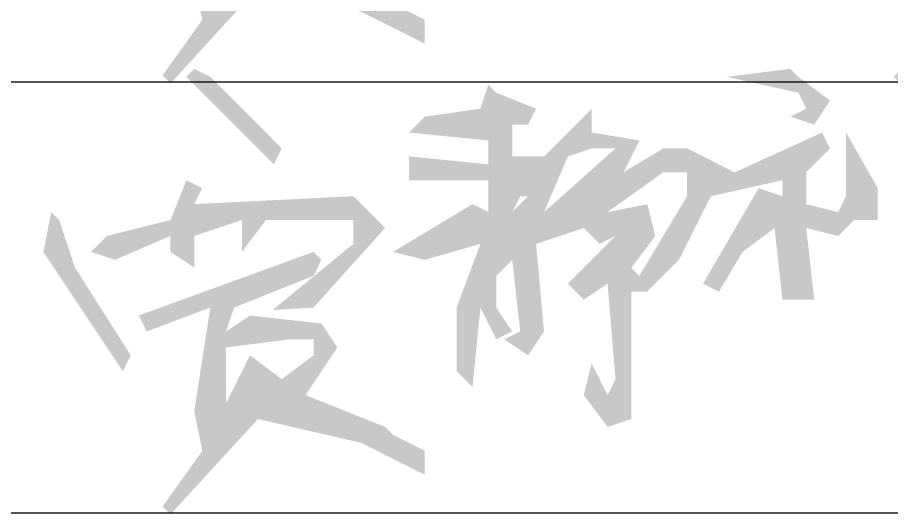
# Model space of a CAD drawing. Extents: x 4579863 to 4663963, y -547270 to -273670.
# Drawn here: x 4646766 to 4648085, y -413720 to -412970 of the extents above; entities that cross this region are included whole.
import ezdxf

# ---------------------------------------------------------------- set-up
doc = ezdxf.new("R2010")
doc.units = 0
doc.header["$LTSCALE"] = 1000
doc.header["$MEASUREMENT"] = 0
doc.layers.get('0').update_dxf_attribs({"linetype": 'CONTINUOUS'})

msp = doc.modelspace()

# ---------------------------------------------------------------- hatches: boundary and pattern name
h = msp.add_hatch(color=0)
h.dxf.hatch_style = 1
h.paths.add_polyline_path([(4646852.6, -412697.8), (4646828.6, -412625.8), (4646816.6, -412613.8), (4646804.6, -412673.8), (4646924.6, -412853.8), (4646936.6, -412829.8)])
h.paths.add_polyline_path([(4646996.6, -412649.8), (4646996.6, -412673.8), (4647032.6, -412697.8), (4647032.6, -412649.8), (4647104.6, -412625.8), (4647104.6, -412673.8), (4647140.6, -412625.8), (4647272.6, -412625.8), (4647272.6, -412661.8), (4647150.8, -412761.5), (4647212.6, -412757.8), (4647320.6, -412637.8), (4647272.6, -412589.8), (4647032.6, -412601.8), (4647044.6, -412577.8), (4647020.6, -412565.8), (4646996.6, -412625.8), (4646900.6, -412649.8), (4646876.6, -412673.8), (4646912.6, -412685.8)])
h.paths.add_polyline_path([(4647212.6, -412709.8), (4647224.6, -412685.8), (4647212.6, -412673.8), (4646948.6, -412769.8), (4646960.6, -412793.8), (4647056.6, -412757.8), (4647032.6, -412913.8), (4647044.6, -412973.8), (4646984.6, -413057.8), (4646996.6, -413069.8), (4647128.6, -412925.8), (4647284.6, -412961.8), (4647380.6, -413009.8), (4647380.6, -412973.8), (4647332.6, -412949.8), (4647320.6, -412937.8), (4647200.6, -412889.8), (4647248.6, -412817.8), (4647224.6, -412781.8), (4647116.6, -412769.8), (4647080.6, -412793.8), (4647092.6, -412757.8)])
h.paths.add_polyline_path([(4647080.6, -412817.8), (4647176.6, -412805.8), (4647212.6, -412805.8), (4647212.6, -412829.8), (4647164.6, -412865.8), (4647116.6, -412829.8), (4647080.6, -412901.8)], flags=16)
h = msp.add_hatch(color=0)
h.dxf.hatch_style = 1
h.paths.add_polyline_path([(4647944.6, -413059.8), (4647932.6, -413047.8), (4647836.6, -413059.8), (4647944.6, -413083.8), (4647956.6, -413107.8), (4647932.6, -413119.8), (4647968.6, -413131.8), (4647992.6, -413095.8)])
h.paths.add_polyline_path([(4648124.6, -413047.8), (4648112.6, -413035.8), (4648088.6, -413059.8), (4648136.6, -413107.8), (4648184.6, -413575.8), (4648220.6, -413419.8), (4648148.6, -413071.8)])
h = msp.add_hatch(color=0)
h.dxf.hatch_style = 1
h.paths.add_polyline_path([(4647056.6, -413059.8), (4647032.6, -413047.8), (4647020.6, -413059.8), (4647152.6, -413191.8), (4647164.6, -413167.8)])
h = msp.add_hatch(color=0)
h.dxf.hatch_style = 1
h.paths.add_polyline_path([(4647548.6, -413107.8), (4647488.6, -413083.8), (4647476.6, -413071.8), (4647464.6, -413107.8), (4647380.6, -413119.8), (4647356.6, -413143.8), (4647476.6, -413155.8), (4647476.6, -413191.8), (4647356.6, -413179.8), (4647356.6, -413215.8), (4647476.6, -413215.8), (4647476.6, -413263.8), (4647452.6, -413251.8), (4647332.6, -413323.8), (4647380.6, -413335.8), (4647464.6, -413311.8), (4647428.6, -413407.8), (4647428.6, -413503.8), (4647452.6, -413527.8), (4647464.6, -413407.8), (4647488.6, -413455.8), (4647512.6, -413443.8), (4647488.6, -413407.8), (4647488.6, -413359.8), (4647512.6, -413335.8), (4647524.6, -413443.8), (4647500.6, -413455.8), (4647536.6, -413479.8), (4647560.6, -413443.8), (4647548.6, -413311.8), (4647620.6, -413287.8), (4647644.6, -413311.8), (4647668.6, -413299.8), (4647596.6, -413371.8), (4647620.6, -413395.8), (4647656.6, -413371.8), (4647668.6, -413515.8), (4647656.6, -413539.8), (4647632.6, -413491.8), (4647620.6, -413539.8), (4647656.6, -413587.8), (4647692.6, -413575.8), (4647692.6, -413383.8), (4647716.6, -413383.8), (4647764.6, -413335.8), (4647812.6, -413239.8), (4647920.6, -413215.8), (4647920.6, -413239.8), (4647884.6, -413227.8), (4647800.6, -413371.8), (4647824.6, -413383.8), (4647860.6, -413323.8), (4647908.6, -413287.8), (4647920.6, -413395.8), (4647968.6, -413395.8), (4647956.6, -413287.8), (4648004.6, -413299.8), (4648028.6, -413275.8), (4648064.6, -413275.8), (4648064.6, -413227.8), (4648016.6, -413143.8), (4648016.6, -413239.8), (4648004.6, -413263.8), (4647956.6, -413251.8), (4647956.6, -413203.8), (4647992.6, -413167.8), (4647980.6, -413143.8), (4647848.6, -413203.8), (4647776.6, -413167.8), (4647740.6, -413167.8), (4647680.6, -413203.8), (4647704.6, -413155.8), (4647632.6, -413143.8), (4647632.6, -413107.8), (4647560.6, -413179.8), (4647512.6, -413179.8), (4647512.6, -413131.8), (4647536.6, -413131.8)])
h.paths.add_polyline_path([(4647524.6, -413239.8), (4647536.6, -413239.8), (4647512.6, -413263.8)], flags=16)
h.paths.add_polyline_path([(4647596.6, -413179.8), (4647632.6, -413167.8), (4647668.6, -413167.8), (4647560.6, -413263.8)], flags=16)
h.paths.add_polyline_path([(4647656.6, -413263.8), (4647740.6, -413203.8), (4647776.6, -413203.8), (4647776.6, -413239.8), (4647704.6, -413359.8), (4647692.6, -413347.8), (4647728.6, -413299.8), (4647716.6, -413251.8)], flags=16)
h = msp.add_hatch(color=0)
h.dxf.hatch_style = 1
h.paths.add_polyline_path([(4646852.6, -413347.8), (4646828.6, -413275.8), (4646816.6, -413263.8), (4646804.6, -413323.8), (4646924.6, -413503.8), (4646936.6, -413479.8)])
h.paths.add_polyline_path([(4646996.6, -413299.8), (4646996.6, -413323.8), (4647032.6, -413347.8), (4647032.6, -413299.8), (4647104.6, -413275.8), (4647104.6, -413323.8), (4647140.6, -413275.8), (4647272.6, -413275.8), (4647272.6, -413311.8), (4647150.8, -413411.5), (4647212.6, -413407.8), (4647320.6, -413287.8), (4647272.6, -413239.8), (4647032.6, -413251.8), (4647044.6, -413227.8), (4647020.6, -413215.8), (4646996.6, -413275.8), (4646900.6, -413299.8), (4646876.6, -413323.8), (4646912.6, -413335.8)])
h.paths.add_polyline_path([(4647212.6, -413359.8), (4647224.6, -413335.8), (4647212.6, -413323.8), (4646948.6, -413419.8), (4646960.6, -413443.8), (4647056.6, -413407.8), (4647032.6, -413563.8), (4647044.6, -413623.8), (4646984.6, -413707.8), (4646996.6, -413719.8), (4647128.6, -413575.8), (4647284.6, -413611.8), (4647380.6, -413659.8), (4647380.6, -413623.8), (4647332.6, -413599.8), (4647320.6, -413587.8), (4647200.6, -413539.8), (4647248.6, -413467.8), (4647224.6, -413431.8), (4647116.6, -413419.8), (4647080.6, -413443.8), (4647092.6, -413407.8)])
h.paths.add_polyline_path([(4647080.6, -413467.8), (4647176.6, -413455.8), (4647212.6, -413455.8), (4647212.6, -413479.8), (4647164.6, -413515.8), (4647116.6, -413479.8), (4647080.6, -413551.8)], flags=16)

# ---------------------------------------------------------------- linework, layer by layer
for p, q in [((4644962.8, -413067.5), (4650462.8, -413067.5)), ((4644962.8, -413717.5), (4662962.8, -413717.5))]:
    msp.add_line(p, q)

doc.saveas('drawing.dxf')
